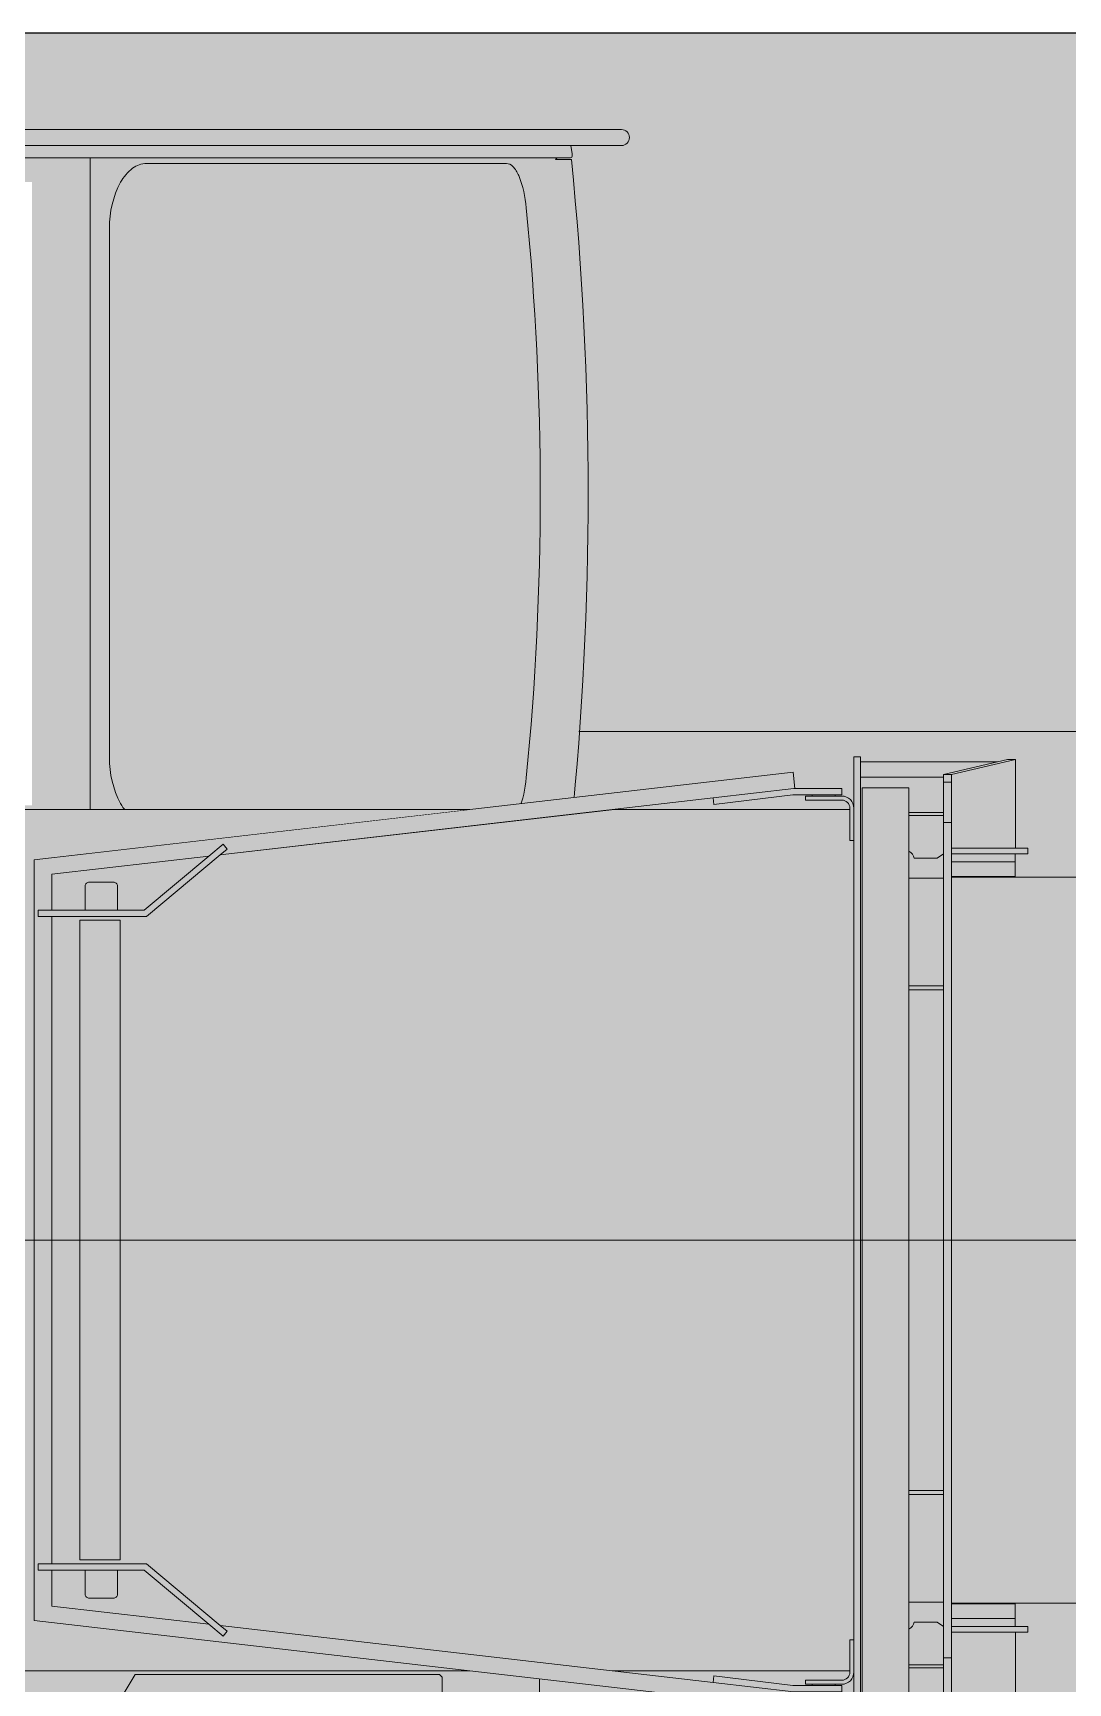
# Model space of a CAD drawing. Header units: millimetres. Extents: x -5368 to 16281, y -22441 to 15493.
# Drawn here: x 984 to 2265, y -18548 to -16505 of the extents above; entities that cross this region are included whole.
import ezdxf

# ---------------------------------------------------------------- set-up
doc = ezdxf.new("R2010")
doc.units = ezdxf.units.MM
doc.set_wipeout_variables(frame=1)
doc.layers.add('Техника. Кран GROVE GMK 5220', color=250, linetype='Continuous', lineweight=20)
doc.layers.add('Техника. Кран GROVE GMK 5220 Штрих', color=7, linetype='Continuous', true_color=0xe8e8e8)

# ---------------------------------------------------------------- blocks, each defined once
blk = doc.blocks.new('GMK 5220-20221114.220117')
at = {"color": 0, "linetype": 'ByBlock', "lineweight": -2, "transparency": 16777216}
blk.add_wipeout([(-7990.274600000003, 1375.684500000003), (-7990.274600000003, 1370.0000000000018), (-9050.274299999988, 1370.0000000000018), (-9266.055399999983, 1362.4213000000036), (-9266.055399999983, 1362.4213000000036), (-9279.333880071095, 1358.494114727484), (-9290.312367144594, 1350.055297349396), (-9297.52251962198, 1338.2335158247479), (-9300, 1324.609900000003), (-9300, -1324.5767360674508), (-9300, -1324.5767360674508), (-9297.531615311513, -1338.2104565807522), (-9290.323692488211, -1350.0433390097487), (-9279.341420759916, -1358.4908810008274), (-9266.055399999983, -1362.421899999992), (-9266.055399999983, -1362.421899999994), (-9190.275064885936, -1369.9999027461236), (-9050.27409999998, -1369.9997000000012), (-7990.274299999989, -1369.9997000000012), (-7954.431099999986, -1369.9997000000012), (-7954.431099999986, -1374.315499999997), (-7700.27429999999, -1374.315499999997), (-7579.589799999986, -1495), (4010.000000000002, -1495), (4010.000000000002, 1495), (-7578.587499999992, 1495), (-7697.902999999991, 1375.684500000003)], dxfattribs=at)
at = {"layer": 'Техника. Кран GROVE GMK 5220 Штрих', "ltscale": 15, "true_color": 0xadadad, "transparency": 16777216}
h = blk.add_hatch(color=253, dxfattribs=at)
h.dxf.hatch_style = 1
edge = h.paths.add_edge_path()
edge.add_line((-7697.902999999991, 1375.684500000003), (-7990.274600000004, 1375.684500000003))
edge.add_line((-7990.274600000004, 1375.684500000003), (-7990.274600000004, 1370))
edge.add_line((-7990.274600000004, 1370), (-9050.27429999999, 1370))
edge.add_line((-9050.27429999999, 1370), (-9266.055399999983, 1362.421300000002))
edge.add_arc((-9262.137307135039, 1324.761572652587), 37.86299665345996, 95.93964551695852, 180.2295176523345)
edge.add_line((-9300, 1324.609900000003), (-9300, -1324.576736067451))
edge.add_arc((-9262.137286367146, -1324.762003647508), 37.8631669002969, 179.7196459344161, 264.0603496896938)
edge.add_line((-9266.055399999983, -1362.421899999994), (-9190.275064885936, -1369.999902746124))
edge.add_line((-9190.275064885936, -1369.999902746124), (-9050.27409999998, -1369.9997))
edge.add_line((-9050.27409999998, -1369.9997), (-7990.27429999999, -1369.9997))
edge.add_line((-7990.27429999999, -1369.9997), (-7954.431099999987, -1369.9997))
edge.add_line((-7954.431099999987, -1369.9997), (-7954.431099999987, -1374.315499999997))
edge.add_line((-7954.431099999987, -1374.315499999997), (-7700.27429999999, -1374.315499999997))
edge.add_line((-7700.27429999999, -1374.315499999997), (-7579.589799999987, -1495))
edge.add_line((-7579.589799999987, -1495), (4010, -1495))
edge.add_line((4010, -1495), (4010, 1495))
edge.add_line((4010, 1495), (-7578.587499999994, 1495))
edge.add_line((-7578.587499999994, 1495), (-7697.902999999991, 1375.684500000003))
h.paths.add_polyline_path([(-5186.091699999992, 1495), (-7578.587499999994, 1495), (-7697.902999999991, 1375.684500000003), (-5186.09169999999, 1375.684500000003)], flags=16)
h.paths.add_polyline_path([(-5186.09169999999, -1495), (-7579.589799999987, -1495), (-7700.27429999999, -1374.315499999997), (-5186.09169999999, -1374.315499999997)], flags=17)
edge = h.paths.add_edge_path(flags=17)
edge.add_line((-7954.431099999987, -1369.9997), (-7954.431099999987, -1361.999899999995))
edge.add_line((-7954.431099999987, -1361.999899999995), (-7857.141999999993, -1361.999899999995))
edge.add_line((-7857.141999999993, -1361.999899999995), (-7734.489974216209, -1349.724318219334))
edge.add_arc((-7738.274001041295, -1311.913494103718), 37.99970104244343, 275.7150106783071, 360.0004434482786)
edge.add_line((-7700.27429999999, -1311.913199999995), (-7700.273816000961, 1312.389472202889))
edge.add_arc((-7738.274099999978, 1312.389200000012), 38.0002839999915, 0.0004104199853870557, 82.98398799912731)
edge.add_line((-7733.632490037358, 1350.104939964051), (-7895.274600000004, 1370))
edge.add_line((-7895.274600000004, 1370), (-9050.27429999999, 1370))
edge.add_line((-9050.27429999999, 1370), (-9266.055399999983, 1362.421300000002))
edge.add_arc((-9262.137307135039, 1324.761572652587), 37.86299665345996, 95.93964551695852, 180.2295176523345)
edge.add_line((-9300, 1324.609900000003), (-9300, -1324.576736067451))
edge.add_arc((-9262.137286367146, -1324.762003647508), 37.8631669002969, 179.7196459344161, 264.0603496896938)
edge.add_line((-9266.055399999983, -1362.421899999994), (-9190.275064885936, -1369.999902746124))
edge.add_line((-9190.275064885936, -1369.999902746124), (-9050.27409999998, -1369.9997))
edge.add_line((-9050.27409999998, -1369.9997), (-7990.27429999999, -1369.9997))
edge.add_line((-7990.27429999999, -1369.9997), (-7954.431099999987, -1369.9997))
at = {"color": 0, "linetype": 'ByBlock', "lineweight": -2, "ltscale": 15, "transparency": 16777216}
blk.add_line((-1610.980261799821, -630.0655950014698), (-5131.996912644943, -630.0655950014698), dxfattribs=at)
blk.add_lwpolyline([(-7697.902999999991, 1375.684500000003), (-7990.274600000004, 1375.684500000003), (-7990.274600000004, 1370), (-9050.27429999999, 1370), (-9266.055399999983, 1362.421300000002, 0.3853159176651961), (-9300, 1324.609900000003), (-9300, -1324.576736067451, 0.3855706637299563), (-9266.055399999983, -1362.421899999994), (-9190.275064885936, -1369.999902746124), (-9050.27409999998, -1369.9997), (-7990.27429999999, -1369.9997), (-7954.431099999987, -1369.9997), (-7954.431099999987, -1374.315499999997), (-7700.27429999999, -1374.315499999997), (-7579.589799999987, -1495), (4010, -1495), (4010, 1495), (-7578.587499999994, 1495)], format="xyb", close=True, dxfattribs=at)
for points in [[(-1610.980261799821, 631.4345950014758), (-1610.980261799821, 513.8428897796184), (-676.8882198884385, 331.8181032383291)], [(-1610.980261799821, -630.0655950014698), (-1610.980261799821, -512.4738897796124), (-676.8882198884385, -330.449103238323)], [(-1610.980261799821, -630.0655950014698), (-91.56745842579403, -747.2744066083542)]]:
    blk.add_lwpolyline(points, dxfattribs=at)
blk = doc.blocks.new('GMK 5220-20221114.224918')
at = {"color": 0, "linetype": 'ByBlock', "lineweight": -2, "transparency": 16777216}
blk.add_wipeout([(3883.5682327115496, -741.1020792005588), (3812.9083999999852, -754), (3077.7116623203037, -754), (3077.7115967687278, -776.9009207894201), (3081.8695, -776.9009000000078), (3081.8695, -1321.222099999999), (3081.8695, -1321.222099999999), (3081.641138597537, -1322.3701502970962), (3080.9908203435625, -1323.3434203435622), (3080.017550297097, -1323.9937385975363), (3078.8695000000007, -1324.222099999999), (2567.9217999999814, -1324.222099999999), (2547.7459999999837, -1377.5140000000029), (1517.7465999999836, -1377.5140000000029), (1517.7465999999836, -1166.5), (1415.7537000000007, -1166.5), (1415.7537000000007, -1340.8908000000079), (1412.7537000000007, -1343.8908000000079), (908.7536999999861, -1343.8908000000079), (905.7536999999861, -1340.8907000000036), (905.7536999999861, -1166.5), (885.7536999999861, -1166.5), (885.7536999999861, -1375.5000000000005), (449.7536999999859, -1375.5000000000005), (449.7536999999859, -1249.5000000000005), (435.7536999999862, -1249.5000000000005), (435.7536999999862, -1252.500000000001), (429.7536999999859, -1252.500000000001), (429.7536999999859, -1238.5568000000062), (416.7536999999861, -1238.5568000000062), (416.7536999999861, -1335.4984000000036), (414.2505999999988, -1335.4984000000036), (414.2505999999988, -1238.5568000000062), (409.4775999999832, -1238.5568000000062), (409.4775999999832, -1240.498400000004), (413.4121999999911, -1240.498400000004), (413.4121999999911, -1258.498400000004), (409.4775999999832, -1258.498400000004), (409.4761999999897, -1336.9973000000032), (403.7241999999967, -1336.998400000004), (403.72469999999134, -1338.4977000000072), (405.3856988192415, -1340.4691427156795), (421.7241999999967, -1340.498400000004), (423.72269999998366, -1342.4987000000037), (423.72269999998366, -1345.4994000000002), (423.72269999998366, -1345.4994000000002), (421.4397209870722, -1356.9797016799835), (414.936932753261, -1366.7122791917723), (405.2044636271464, -1373.2152296410704), (393.72419999999624, -1375.498400000004), (393.72419999999624, -1375.498400000004), (-1712.4293800000164, -1375.5000000000005), (-1712.4293800000164, -1375.5000000000005), (-1719.2752110822485, -1372.4488501739684), (-1722.081984298834, -1365.4992500000012), (-1719.2752110822485, -1358.5496498260327), (-1712.4293800000164, -1355.4985000000015), (-1649.5397800000064, -1355.4984000000045), (-1651.2765200000144, -1345.4994000000002), (-1651.2765200000144, -1342.4987000000037), (-1650.6953800000047, -1341.0687000000034), (-1649.2438200000042, -1340.498400000004), (-1632.630930000014, -1340.4982000000014), (-1630.5529400000096, -1338.4977000000072), (-1650.251610000007, -1338.4977000000072), (-1650.251610000007, -1338.4977000000063), (-1665.8447584054456, -1132.2596287896772), (-1671.0468624999926, -925.4983500000053), (-1665.8447584054456, -718.7370712103334), (-1650.251610000007, -512.4990000000043), (-1650.251610000007, -512.4990000000039), (-1648.545547050163, -512.4990000000039), (-1648.5455430127045, -510.49840140824335), (-1649.243340000016, -510.4984000000045), (-1650.7024300000053, -509.9208000000067), (-1651.2765200000144, -508.4979000000021), (-1651.2765200000144, -505.4972000000057), (-1051.4937800000048, -505.4972000000057), (-1046.5907012040698, -483.5014918526358), (-1036.1692730000073, -475.4984000000036), (-667.1573752947447, -475.4983999995825), (-667.1573752947447, -475.4983999995825), (-730.9896702663832, -370.8389954069039), (-778.40195349653, -257.7893238021443), (-808.3215176354179, -138.90714459609626), (-820.0714297414747, -16.882178230438512), (-813.3858469525449, 105.52474899924164), (-788.4160312055456, 225.5441688970268), (-745.7269269209817, 340.46063084404796), (-686.2843790824975, 447.6741391231335), (-611.4332809036459, 544.7589780654725), (-522.8671454929379, 629.5185940948768), (-507.286265773379, 642.0131406492219), (-568.2704307243118, 719.9998807098154), (-489.78121329679607, 774.9980114790451), (-968.1368800000059, 774.9980399999986), (-1110.2254700000199, 537.999522099999), (-1487.2464621000113, 537.999522099999), (-1490.2463400000129, 540.9994000000006), (-1490.2463400000129, 1371.9993099999983), (-1487.2464621000113, 1374.9997999999978), (-138.24564000000873, 1375.0000199999995), (-135.24634000001333, 1371.9998399999968), (-135.24634000001333, 1325.0000300000029), (-120.24626682797725, 1325.0000518638917), (-120.2463400000131, 1375.2008999999962), (2468.753599999996, 1375.208399999996), (2468.7537, 1348.2084999999934), (2472.714599999992, 1348.2081999999937), (2711.251172782053, 753.9999999999991), (3812.9083999999852, 753.9999999999991), (3883.567624256742, 741.0964888468079), (3883.567624256742, 741.0964888468079), (3900.18030401983, 802.1555465760557), (3933.629023670234, 855.8712129448477), (3981.0955226074493, 897.7176122921965), (4038.5804560076203, 924.1689277920441), (4101.2403642520385, 932.9964732320714), (4163.795764224997, 923.456473550842), (4220.975978276198, 896.3527324667511), (4267.96322126848, 853.9689070650875), (4300.798528642501, 799.8760956263377), (4316.715323559301, 738.6319506060081), (4314.372518034976, 675.3966683502158), (4293.967507861433, 615.4982107781525), (4264.842293392692, 572.3430046964386), (4264.999999999999, 572.273199999996), (4264.999999999999, 516), (4263, 515.9997999999978), (4255, 524), (4255, -524), (4263, -516), (4264.999999999999, -516), (4264.999999999999, -572.5254408675032), (4264.999999999999, -572.5254408675032), (4298.966950891701, -625.9149145318943), (4316.169710939628, -686.8103552296457), (4315.158841675782, -750.0809470900945), (4296.019515060536, -810.3957531310243), (4260.3643372204915, -862.6728795271342), (4211.1974764519455, -902.5076564589372), (4152.661543542364, -926.5437586688377), (4089.688551301492, -932.7559965322216), (4027.5843621109925, -920.620950754369), (3971.5816363454705, -891.1610736692269), (3926.398948513391, -846.8585413340552), (3895.843218297934, -791.4461149114532), (3883.5682950672926, -741.1020516419817)], dxfattribs=at)
at = {"layer": 'Техника. Кран GROVE GMK 5220 Штрих', "transparency": 16777216}
h = blk.add_hatch(color=256, dxfattribs=at)
h.dxf.hatch_style = 1
edge = h.paths.add_edge_path()
edge.add_line((3883.568295067293, -741.1020516419812), (3883.56823271155, -741.1020792005584))
edge.add_line((3883.56823271155, -741.1020792005584), (3812.908399999986, -754))
edge.add_line((3812.908399999986, -754), (3077.711662320304, -754))
edge.add_line((3077.711662320304, -754), (3077.711596768728, -776.9009207894196))
edge.add_line((3077.711596768728, -776.9009207894196), (3081.869500000001, -776.9009000000078))
edge.add_line((3081.869500000001, -776.9009000000078), (3081.869500000001, -1321.222099999999))
edge.add_arc((3078.869500000012, -1321.22210000001), 2.999999999989086, -90.00000000020839, 2.0838797354372218e-10, ccw=False)
edge.add_line((3078.869500000001, -1324.222099999999), (2567.921799999982, -1324.222099999999))
edge.add_line((2567.921799999982, -1324.222099999999), (2547.745999999985, -1377.514000000003))
edge.add_line((2547.745999999985, -1377.514000000003), (1517.746599999984, -1377.514000000003))
edge.add_line((1517.746599999984, -1377.514000000003), (1517.746599999984, -1166.5))
edge.add_line((1517.746599999984, -1166.5), (1415.753700000001, -1166.5))
edge.add_line((1415.753700000001, -1166.5), (1415.753700000001, -1340.890800000008))
edge.add_line((1415.753700000001, -1340.890800000008), (1412.753700000001, -1343.890800000008))
edge.add_line((1412.753700000001, -1343.890800000008), (908.7536999999866, -1343.890800000008))
edge.add_line((908.7536999999866, -1343.890800000008), (905.7536999999866, -1340.890700000004))
edge.add_line((905.7536999999866, -1340.890700000004), (905.7536999999866, -1166.5))
edge.add_line((905.7536999999866, -1166.5), (885.7536999999866, -1166.5))
edge.add_line((885.7536999999866, -1166.5), (885.7536999999866, -1375.5))
edge.add_line((885.7536999999866, -1375.5), (449.7536999999866, -1375.5))
edge.add_line((449.7536999999866, -1375.5), (449.7536999999866, -1249.5))
edge.add_line((449.7536999999866, -1249.5), (435.7536999999866, -1249.5))
edge.add_line((435.7536999999866, -1249.5), (435.7536999999866, -1252.5))
edge.add_line((435.7536999999866, -1252.5), (429.7536999999866, -1252.5))
edge.add_line((429.7536999999866, -1252.5), (429.7536999999866, -1238.556800000006))
edge.add_line((429.7536999999866, -1238.556800000006), (416.7536999999866, -1238.556800000006))
edge.add_line((416.7536999999866, -1238.556800000006), (416.7536999999866, -1335.498400000004))
edge.add_line((416.7536999999866, -1335.498400000004), (414.2505999999994, -1335.498400000004))
edge.add_line((414.2505999999994, -1335.498400000004), (414.2505999999994, -1238.556800000006))
edge.add_line((414.2505999999994, -1238.556800000006), (409.4775999999838, -1238.556800000006))
edge.add_line((409.4775999999838, -1238.556800000006), (409.4775999999838, -1240.498400000004))
edge.add_line((409.4775999999838, -1240.498400000004), (413.4121999999916, -1240.498400000004))
edge.add_line((413.4121999999916, -1240.498400000004), (413.4121999999916, -1258.498400000004))
edge.add_line((413.4121999999916, -1258.498400000004), (409.4775999999838, -1258.498400000004))
edge.add_line((409.4775999999838, -1258.498400000004), (409.4761999999901, -1336.997300000003))
edge.add_line((409.4761999999901, -1336.997300000003), (403.7241999999969, -1336.998400000004))
edge.add_line((403.7241999999969, -1336.998400000004), (403.7246999999916, -1338.497700000007))
edge.add_line((403.7246999999916, -1338.497700000007), (405.385698819242, -1340.469142715679))
edge.add_line((405.385698819242, -1340.469142715679), (421.7241999999969, -1340.498400000004))
edge.add_line((421.7241999999969, -1340.498400000004), (423.7226999999839, -1342.498700000004))
edge.add_line((423.7226999999839, -1342.498700000004), (423.7226999999839, -1345.499400000001))
edge.add_arc((393.7256106459866, -1345.501310618328), 29.99708941484424, -90.00269439679658, 0.0036493662771022173, ccw=False)
edge.add_line((393.7241999999969, -1375.498400000004), (-1712.429380000016, -1375.5))
edge.add_arc((-1712.074955919161, -1365.499250000001), 10.0070283796727, 92.02969864153857, 267.97030135846137, ccw=False)
edge.add_line((-1712.429380000016, -1355.498500000002), (-1649.539780000006, -1355.498400000004))
edge.add_line((-1649.539780000006, -1355.498400000004), (-1651.276520000014, -1345.499400000001))
edge.add_line((-1651.276520000014, -1345.499400000001), (-1651.276520000014, -1342.498700000004))
edge.add_line((-1651.276520000014, -1342.498700000004), (-1650.695380000005, -1341.068700000003))
edge.add_line((-1650.695380000005, -1341.068700000003), (-1649.243820000003, -1340.498400000004))
edge.add_line((-1649.243820000003, -1340.498400000004), (-1632.630930000014, -1340.498200000002))
edge.add_line((-1632.630930000014, -1340.498200000002), (-1630.552940000009, -1338.497700000007))
edge.add_line((-1630.552940000009, -1338.497700000007), (-1650.251610000007, -1338.497700000007))
edge.add_arc((2440.490269041926, -925.4983500000053), 4111.537131541919, 174.2349797379771, 185.7650202620229, ccw=False)
edge.add_line((-1650.251610000007, -512.4990000000034), (-1648.545547050162, -512.4990000000034))
edge.add_line((-1648.545547050162, -512.4990000000034), (-1648.545543012704, -510.4984014082438))
edge.add_line((-1648.545543012704, -510.4984014082438), (-1649.243340000015, -510.498400000004))
edge.add_line((-1649.243340000015, -510.498400000004), (-1650.702430000005, -509.9208000000071))
edge.add_line((-1650.702430000005, -509.9208000000071), (-1651.276520000014, -508.4979000000021))
edge.add_line((-1651.276520000014, -508.4979000000021), (-1651.276520000014, -505.4972000000053))
edge.add_line((-1651.276520000014, -505.4972000000053), (-1051.493780000004, -505.4972000000053))
edge.add_line((-1051.493780000004, -505.4972000000053), (-1046.59070120407, -483.5014918526358))
edge.add_line((-1046.59070120407, -483.5014918526358), (-1036.169273000007, -475.498400000004))
edge.add_line((-1036.169273000007, -475.498400000004), (-667.1573752947443, -475.498399999582))
edge.add_arc((-5.246300000013775, 4.462208380573429e-12), 814.9999999999958, 128.0246150001225, 215.6924093296588, ccw=False)
edge.add_line((-507.2862657733785, 642.0131406492219), (-568.2704307243112, 719.9998807098164))
edge.add_line((-568.2704307243112, 719.9998807098164), (-489.7812132967956, 774.9980114790451))
edge.add_line((-489.7812132967956, 774.9980114790451), (-968.1368800000055, 774.9980399999986))
edge.add_line((-968.1368800000055, 774.9980399999986), (-1110.225470000019, 537.999522099999))
edge.add_line((-1110.225470000019, 537.999522099999), (-1487.246462100011, 537.999522099999))
edge.add_line((-1487.246462100011, 537.999522099999), (-1490.246340000012, 540.9994000000006))
edge.add_line((-1490.246340000012, 540.9994000000006), (-1490.246340000012, 1371.999309999999))
edge.add_line((-1490.246340000012, 1371.999309999999), (-1487.246462100011, 1374.999799999998))
edge.add_line((-1487.246462100011, 1374.999799999998), (-138.2456400000083, 1375.000019999999))
edge.add_line((-138.2456400000083, 1375.000019999999), (-135.2463400000124, 1371.999839999997))
edge.add_line((-135.2463400000124, 1371.999839999997), (-135.2463400000124, 1325.000030000003))
edge.add_line((-135.2463400000124, 1325.000030000003), (-120.2462668279768, 1325.000051863892))
edge.add_line((-120.2462668279768, 1325.000051863892), (-120.2463400000124, 1375.200899999996))
edge.add_line((-120.2463400000124, 1375.200899999996), (2468.753599999996, 1375.208399999996))
edge.add_line((2468.753599999996, 1375.208399999996), (2468.753700000001, 1348.208499999993))
edge.add_line((2468.753700000001, 1348.208499999993), (2472.714599999992, 1348.208199999994))
edge.add_line((2472.714599999992, 1348.208199999994), (2711.251172782053, 754))
edge.add_line((2711.251172782053, 754), (3812.908399999986, 754))
edge.add_line((3812.908399999986, 754), (3883.567624256742, 741.0964888468079))
edge.add_arc((4100.000000648834, 715.0000014659452), 218.0000004686865, -40.87340451332278, 173.124711322252, ccw=False)
edge.add_line((4264.842293392692, 572.3430046964386), (4265, 572.273199999996))
edge.add_line((4265, 572.273199999996), (4265, 516))
edge.add_line((4265, 516), (4263, 515.9997999999978))
edge.add_line((4263, 515.9997999999978), (4255, 524))
edge.add_line((4255, 524), (4255, -524))
edge.add_line((4255, -524), (4263, -516))
edge.add_line((4263, -516), (4265, -516))
edge.add_line((4265, -516), (4265, -572.5254408675028))
edge.add_arc((4100.000000000004, -715.0000000000067), 218.0000000000004, -173.12323828761362, 40.81002338708731, ccw=False)
h.paths.add_polyline_path([(-37.6445500000118, -1310.498400000004), (-37.6445500000118, -538.498400000004), (-982.6445520000125, -538.498400000004), (-982.6445520000125, -1310.498400000004)], flags=16)
edge = h.paths.add_edge_path(flags=16)
edge.add_line((-1078.648569000012, -597.5011000000013), (-1078.648569000012, -1253.497200000005))
edge.add_arc((-1194.081720604503, -1255.716905380214), 115.4544913865216, -28.11208886454739, 1.1016252790632848, ccw=False)
edge.add_arc((-1140.828154698379, -1283.399142040959), 55.44369631057606, 307.45344248364404, 331.1888159510327, ccw=False)
edge.add_arc((-1125.130947472387, -1303.819640738171), 29.68722907287405, 271.2415716794878, 307.3701655315883, ccw=False)
edge.add_line((-1124.487690000009, -1333.499900000003), (-1569.812260000006, -1333.498400000004))
edge.add_arc((-1569.210786167696, -1321.775231639576), 11.73858795502627, 222.3470230595474, 267.06293383355535, ccw=False)
edge.add_arc((-1550.291141352703, -1303.94725640378), 37.73342782232009, 202.4509398176826, 223.0024475321161, ccw=False)
edge.add_arc((-1455.413358414299, -1267.128939355844), 139.4981885380218, 184.6509136908703, 201.5451058330161, ccw=False)
edge.add_arc((1986.834488159977, -925.4803906049146), 3598.637932728699, 174.3718692124997, 185.6287038397763, ccw=False)
edge.add_arc((-1456.486005593542, -583.6203209687718), 138.4126285662505, 158.4170206731726, 175.4152503943439, ccw=False)
edge.add_arc((-1550.066370156889, -547.1820101570625), 37.99364080658633, 137.2694117920811, 157.6027849982544, ccw=False)
edge.add_arc((-1569.167034084598, -529.3172072357387), 11.84211110643449, 93.59507819696051, 138.0524800683559, ccw=False)
edge.add_line((-1569.909591140779, -517.498400000004), (-1124.487690000009, -517.498400000004))
edge.add_arc((-1125.130947472388, -547.1786592618372), 29.68722907287584, 52.62983446841258, 88.75842832051097, ccw=False)
edge.add_arc((-1140.828154698379, -567.5991579590478), 55.44369631057609, 28.81118404896739, 52.54655751635602, ccw=False)
edge.add_arc((-1194.081720604503, -595.2813946197925), 115.4544913865216, -1.1016252790632848, 28.11208886454739, ccw=False)
h.paths.add_polyline_path([(3586.995538174699, -345.2874999999985), (3586.995538174699, 345.2874999999985), (3963.004461825316, 345.2874999999985), (3963.004461825316, -345.2874999999985)], flags=16)
at = {"layer": 'Техника. Кран GROVE GMK 5220 Штрих', "ltscale": 15, "transparency": 16777216}
h = blk.add_hatch(color=256, dxfattribs=at)
h.dxf.hatch_style = 1
h.set_gradient(color1=(173, 173, 173), tint=1)
edge = h.paths.add_edge_path()
edge.add_line((-1078.648569000012, -597.5011000000013), (-1078.648569000012, -1253.497200000005))
edge.add_arc((-1194.081720604503, -1255.716905380214), 115.4544913865216, -28.11208886454739, 1.1016252790632848, ccw=False)
edge.add_arc((-1140.828154698379, -1283.399142040959), 55.44369631057606, 307.45344248364404, 331.1888159510327, ccw=False)
edge.add_arc((-1125.130947472387, -1303.819640738171), 29.68722907287405, 271.2415716794878, 307.3701655315883, ccw=False)
edge.add_line((-1124.487690000009, -1333.499900000003), (-1569.812260000006, -1333.498400000004))
edge.add_arc((-1569.210786167696, -1321.775231639576), 11.73858795502627, 222.3470230595474, 267.06293383355535, ccw=False)
edge.add_arc((-1550.291141352703, -1303.94725640378), 37.73342782232009, 202.4509398176826, 223.0024475321161, ccw=False)
edge.add_arc((-1455.413358414299, -1267.128939355844), 139.4981885380218, 184.6509136908703, 201.5451058330161, ccw=False)
edge.add_arc((1986.834488159977, -925.4803906049146), 3598.637932728699, 174.3718692124997, 185.6287038397763, ccw=False)
edge.add_arc((-1456.486005593542, -583.6203209687718), 138.4126285662505, 158.4170206731726, 175.4152503943439, ccw=False)
edge.add_arc((-1550.066370156889, -547.1820101570625), 37.99364080658633, 137.2694117920811, 157.6027849982544, ccw=False)
edge.add_arc((-1569.167034084598, -529.3172072357387), 11.84211110643449, 93.59507819696051, 138.0524800683559, ccw=False)
edge.add_line((-1569.909591140779, -517.498400000004), (-1124.487690000009, -517.498400000004))
edge.add_arc((-1125.130947472388, -547.1786592618372), 29.68722907287584, 52.62983446841258, 88.75842832051097, ccw=False)
edge.add_arc((-1140.828154698379, -567.5991579590478), 55.44369631057609, 28.81118404896739, 52.54655751635602, ccw=False)
edge.add_arc((-1194.081720604503, -595.2813946197925), 115.4544913865216, -1.1016252790632848, 28.11208886454739, ccw=False)
at = {"color": 0, "linetype": 'ByBlock', "lineweight": -2, "transparency": 16777216}
blk.add_lwpolyline([(393.7241999999969, -1375.498400000004), (-1712.429380000016, -1375.5, -0.9651880407787751), (-1712.429380000016, -1355.498500000002), (-1649.539780000006, -1355.498400000004), (-1651.276520000014, -1345.499400000001), (-1651.276520000014, -1342.498700000004), (-1650.695380000005, -1341.068700000003), (-1649.243820000003, -1340.498400000004), (-1632.630930000014, -1340.498200000002), (-1630.552940000009, -1338.497700000007), (-1650.251610000007, -1338.497700000007, -0.05035178021463134), (-1650.251610000007, -512.4990000000034), (-1648.545547050162, -512.4990000000034), (-1648.545543012704, -510.4984014082438), (-1649.243340000015, -510.498400000004), (-1650.702430000005, -509.9208000000071), (-1651.276520000014, -508.4979000000021), (-1651.276520000014, -505.4972000000053), (-1051.493780000004, -505.4972000000053), (-1046.59070120407, -483.5014918526358), (-1036.169273000007, -475.498400000004), (-667.1573752947443, -475.498399999582, -0.4023410751827866)], format="xyb", dxfattribs=at)
for points in [[(-968.1368800000055, 774.9980399999986), (-1110.225470000019, 537.999522099999), (-1487.246462100011, 537.999522099999), (-1490.246340000012, 540.9994000000006), (-1490.246340000012, 1371.999309999999)], [(-1648.545543012704, -510.4984014082438), (-1054.631904000009, -510.4996000000028), (-1054.631626824805, -1340.498201431306), (-1632.630930000014, -1340.498200000002)], [(-1051.493780000004, -505.4972000000053), (249.0374999999913, -505.4972000000053)], [(405.385698819242, -1340.469142715679), (-1054.631626824805, -1340.498201431306)], [(-1649.539780000006, -1355.498400000004), (228.6308999999892, -1355.498500000002), (228.6325999999972, -1375.498400000004)]]:
    blk.add_lwpolyline(points, dxfattribs=at)
blk.add_lwpolyline([(-1078.648569000012, -597.5011000000013), (-1078.648569000012, -1253.497200000005, -0.1281637761432735), (-1092.247687971932, -1310.118829786516, -0.103936970018975), (-1107.111924630561, -1327.412995435014, -0.1589596634940837), (-1124.487690000009, -1333.499900000003), (-1569.812260000006, -1333.498400000004, -0.1976240661709552), (-1577.886524142363, -1329.682571127218, -0.08991400446422841), (-1585.164634610803, -1318.357358526926, -0.0738486292141086), (-1594.452210000003, -1278.440100000007, -0.04915674347362552), (-1594.455740000005, -572.556500000006, -0.07430506979041929), (-1585.193943775594, -532.7054665985197, -0.08895460015042585), (-1577.974691896918, -521.4013523028698, -0.1964523162955613), (-1569.909591140779, -517.498400000004), (-1124.487690000009, -517.498400000004, -0.1589596634940738), (-1107.111924630561, -523.5853045649928, -0.103936970018975), (-1092.247687971932, -540.879470213491, -0.1281637761432735)], format="xyb", close=True, dxfattribs=at)
blk = doc.blocks.new('GMK 5220-20230312.202351')
at = {"color": 0, "linetype": 'ByBlock', "lineweight": -2, "transparency": 16777216}
blk.add_wipeout([(-120.99999999999989, -450.49980000000494), (-199.4999999999999, -450.49980000000494), (-199.4999999999999, -478.4998000000048), (-215.21639999999923, -478.4998000000048), (-215.21639999999923, -485.49980000000494), (-199.99099999999976, -485.49980000000494), (-199.99099999999976, -595.4522900000011), (-190.22239999999852, -595.4522900000011), (-177.56779999999878, -592.4998000000049), (-8.041699999999537, -592.4998000000049), (-7.9999999999998295, -598.5014700000028), (2.2737367544323206e-13, -598.4998000000049), (2.2737367544323206e-13, 2.2737367544323206e-13), (2.2737367544323206e-13, 598.4998000000053), (-7.9999999999998295, 598.5014700000033), (-8.041699999999537, 592.4998000000055), (-177.56779999999878, 592.4998000000055), (-190.22239999999852, 595.4522900000013), (-199.99099999999976, 595.4522900000013), (-199.99099999999976, 485.4998000000053), (-215.21639999999923, 485.4998000000053), (-215.21639999999923, 478.4998000000055), (-199.4999999999999, 478.4998000000055), (-199.4999999999999, 450.4998000000055), (-120.99999999999989, 450.4998000000055), (-120.99999999999989, 2.2737367544323206e-13)], dxfattribs=at)
for points in [[(-121, 450.4998000000051), (-121, 576.7476400000014), (-199.991, 595.4522900000011)], [(-177.5677999999989, 592.499800000005), (-111, 576.7476400000014), (-111.0000475555144, 0)], [(-121, 576.7476400000014), (-111, 576.7476400000014)], [(-121, 567.3901200000109), (-111, 567.3901200000109)], [(-121, 517.4552000000112), (-111, 517.4552000000112)], [(-111.0008999999991, 529.4635200000048), (-68, 529.4635200000048)], [(-68, 525.927990000011), (-111.0008999999991, 525.927990000011)], [(-199.991, 485.4998000000051), (-121, 485.4998000000051)], [(-199.5, 478.4998000000051), (-121, 478.4998000000051)], [(-199.4984999999997, 468.4095000000088), (-121, 468.4095000000088)], [(-111, 448.4998000000051), (-68, 448.4998000000051)], [(-111, 314.9998000000051), (-68, 314.9998000000051)], [(-68, 309.9998000000051), (-111, 309.9998000000051)], [(-177.5677999999989, -592.499800000005), (-111, -576.7476400000014), (-111.0000475555144, 0)], [(-68, -309.9998000000051), (-111, -309.9998000000051)], [(-111, -314.9998000000051), (-68, -314.9998000000051)], [(-111, -448.4998000000051), (-68, -448.4998000000051)], [(-121, -450.4998000000051), (-121, -576.7476400000014), (-199.991, -595.4522900000011)], [(-199.4984999999997, -468.4095000000088), (-121, -468.4095000000088)], [(-199.991, -485.4998000000051), (-121, -485.4998000000051)], [(-199.5, -478.4998000000051), (-121, -478.4998000000051)], [(-121, -517.4552000000112), (-111, -517.4552000000112)], [(-68, -525.927990000011), (-111.0008999999991, -525.927990000011)], [(-111.0008999999991, -529.4635200000048), (-68, -529.4635200000048)], [(-121, -567.3901200000109), (-111, -567.3901200000109)], [(-121, -576.7476400000014), (-111, -576.7476400000014)]]:
    blk.add_lwpolyline(points, dxfattribs=at)
for points in [[(-111, 478.5518300000113), (-103, 472.8949800000119), (-74.5, 472.8949800000119, -0.2826932167472703), (-68, 481.6342600000062)], [(-111, -478.5518300000113), (-103, -472.8949800000119), (-74.5, -472.8949800000119, 0.2826932167472703), (-68, -481.6342600000062)]]:
    blk.add_lwpolyline(points, format="xyb", dxfattribs=at)
blk.add_wipeout([(5, 494.99980000000517), (5, 534.9998000000053), (5, 534.9998000000053), (5.761204674887665, 538.8266343236558), (7.928932188135036, 542.0708678118701), (11.173165676349527, 544.2385953251176), (15, 544.9998000000053), (59.99999999999994, 544.9998000000053), (59.99999999999994, 549.9998000000053), (51.47035643716197, 549.9998000000053), (51.47035643716197, 551.4998000000053), (75.75640000000027, 551.4998000000053), (173.36200000000093, 539.4580100000026), (174.40019086980936, 547.922779152141), (784.2431167642485, 477.28312589912116), (875.4807000000003, 400.6406100000024), (1009.9169000000006, 400.6406100000024), (1009.9169000000006, 408.6406100000023), (951.5526000000016, 408.6406100000023), (951.5526000000016, 438.74581000000785), (951.5526000000016, 438.74581000000785), (951.0920275183819, 440.5815297527845), (949.9636416020419, 442.10098335371003), (948.3394407659541, 443.0725623086123), (946.467000000001, 443.3481700000119), (946.467000000001, 443.34817000001215), (916.5002999999999, 443.34817000001215), (916.5002999999999, 443.34817000001215), (914.667325203184, 443.0495882822422), (913.0903973488571, 442.06864680070544), (912.0123802191197, 440.55642105170375), (911.5993000000004, 438.74581000000785), (911.5993000000004, 438.74581000000785), (911.5993000000004, 408.6406100000023), (878.3892000000001, 408.6406100000023), (798.6635236983104, 475.61277357996755), (992.9922000000008, 453.10319000000925), (992.9922000000008, 408.6406100000023), (1009.9169000000006, 408.6406100000023), (1009.9169000000006, 400.6406100000024), (992.9922000000008, 400.6406100000024), (992.9922000000008, 0), (1014.8542000000018, 0), (1014.8542000000018, 470.92254000001435), (75.29789999999952, 579.7537300000115), (72.95709999999974, 559.4998000000053), (15.022200000001192, 559.4998000000053), (15.022200000001192, 551.4998000000053), (23.198303890548118, 551.4998000000053), (23.198303890548118, 549.9998000000053), (15, 549.9998000000053), (15, 549.9998000000053), (9.259748514523892, 548.8579929876737), (4.393398282202725, 545.6064017178026), (1.1418070123316397, 540.7400514854812), (0, 534.9998000000053), (0, 494.99980000000517)], dxfattribs=at)
for points in [[(-111, 573.499800000005), (-8.041699999999764, 573.499800000005)], [(72.95709999999963, 559.499800000005), (74.45399999999972, 559.499800000005), (174.4001908698092, 547.9227791521407)], [(23.19830389054823, 551.499800000005), (51.47035643716208, 551.499800000005)], [(51.47035643716208, 549.999800000005), (23.19830389054823, 549.999800000005)], [(784.2431167642399, 477.2831258991209), (775.7566999999999, 484.4119900000078), (780.8932999999997, 490.5403400000068), (798.6635236983102, 475.6127735799673)], [(911.5992999999999, 408.6406100000022), (951.5526000000009, 408.6406100000022)]]:
    blk.add_lwpolyline(points, dxfattribs=at)
blk.add_wipeout([(958.2943000000016, 396.1400100000028), (958.2943000000016, -395.85786999999254), (908.2942999999996, -395.85786999999254), (908.2942999999996, 396.1400100000028)], dxfattribs=at)
blk.add_wipeout([(5, -494.99980000000494), (5, -534.999800000005), (5, -534.999800000005), (5.761204674887665, -538.8266343236555), (7.928932188135036, -542.0708678118698), (11.173165676349527, -544.2385953251173), (15, -544.999800000005), (59.99999999999994, -544.999800000005), (59.99999999999994, -549.9998000000049), (51.47035643716197, -549.9998000000049), (51.47035643716197, -551.499800000005), (75.75640000000027, -551.499800000005), (173.36200000000093, -539.458010000002), (174.40019086980936, -547.9227791521407), (784.2431167642485, -477.2831258991207), (875.4807000000003, -400.6406100000021), (1009.9169000000006, -400.6406100000021), (1009.9169000000006, -408.6406100000021), (951.5526000000016, -408.6406100000021), (951.5526000000016, -438.7458100000075), (951.5526000000016, -438.7458100000075), (951.0920275183819, -440.5815297527844), (949.9636416020419, -442.1009833537099), (948.3394407659541, -443.0725623086121), (946.467000000001, -443.3481700000117), (946.467000000001, -443.3481700000119), (916.5002999999999, -443.3481700000119), (916.5002999999999, -443.3481700000119), (914.667325203184, -443.049588282242), (913.0903973488571, -442.0686468007051), (912.0123802191197, -440.5564210517035), (911.5993000000004, -438.7458100000076), (911.5993000000004, -438.7458100000075), (911.5993000000004, -408.6406100000021), (878.3892000000001, -408.6406100000021), (798.6635236983104, -475.6127735799673), (992.9922000000008, -453.1031900000088), (992.9922000000008, -408.6406100000021), (1009.9169000000006, -408.6406100000021), (1009.9169000000006, -400.6406100000021), (992.9922000000008, -400.6406100000021), (992.9922000000008, 2.2737367544323206e-13), (1014.8542000000018, 2.2737367544323206e-13), (1014.8542000000018, -470.9225400000139), (75.29789999999952, -579.7537300000113), (72.95709999999974, -559.499800000005), (15.022200000001192, -559.499800000005), (15.022200000001192, -551.499800000005), (23.198303890548118, -551.499800000005), (23.198303890548118, -549.9998000000049), (15, -549.9998000000049), (15, -549.9998000000049), (9.259748514523892, -548.8579929876735), (4.393398282202725, -545.6064017178023), (1.1418070123316397, -540.7400514854808), (0, -534.999800000005), (0, -494.99980000000494)], dxfattribs=at)
at = {"layer": 'Техника. Кран GROVE GMK 5220 Штрих', "ltscale": 15, "transparency": 16777216}
h = blk.add_hatch(color=256, dxfattribs=at)
h.dxf.hatch_style = 1
h.paths.add_polyline_path([(-121, 0), (-121, -450.4998000000051), (-199.5, -450.4998000000051), (-199.5, -478.4998000000051), (-215.2163999999993, -478.4998000000051), (-215.2163999999993, -485.4998000000051), (-199.991, -485.4998000000051), (-199.991, -595.4522900000011), (-190.2223999999987, -595.4522900000011), (-177.5677999999989, -592.499800000005), (-8.041699999999764, -592.499800000005), (-8, -598.5014700000029), (0, -598.499800000005), (0, 0), (0, 598.499800000005), (-8, 598.5014700000029), (-8.041699999999764, 592.499800000005), (-177.5677999999989, 592.499800000005), (-190.2223999999987, 595.4522900000011), (-199.991, 595.4522900000011), (-199.991, 485.4998000000051), (-215.2163999999993, 485.4998000000051), (-215.2163999999993, 478.4998000000051), (-199.5, 478.4998000000051), (-199.5, 450.4998000000051), (-121, 450.4998000000051)])
h.paths.add_polyline_path([(-10.11319999999978, 559.999800000005), (-68, 559.999800000005), (-68, -560.000199999995), (-10.11319999999978, -560.000199999995)], flags=16)
h = blk.add_hatch(color=256, dxfattribs=at)
h.dxf.hatch_style = 1
edge = h.paths.add_edge_path()
edge.add_line((0, 494.9998000000051), (5, 494.9998000000051))
edge.add_line((5, 494.9998000000051), (5, 534.999800000005))
edge.add_arc((15.00000000000227, 534.9998000000028), 10.00000000000227, 90.00000000001302, 179.999999999987, ccw=False)
edge.add_line((15, 544.999800000005), (60, 544.999800000005))
edge.add_line((60, 544.999800000005), (60, 549.999800000005))
edge.add_line((60, 549.999800000005), (51.47035643716208, 549.999800000005))
edge.add_line((51.47035643716208, 549.999800000005), (51.47035643716208, 551.499800000005))
edge.add_line((51.47035643716208, 551.499800000005), (75.75640000000021, 551.499800000005))
edge.add_line((75.75640000000021, 551.499800000005), (173.362000000001, 539.4580100000021))
edge.add_line((173.362000000001, 539.4580100000021), (174.4001908698092, 547.9227791521407))
edge.add_line((174.4001908698092, 547.9227791521407), (784.243116764248, 477.2831258991209))
edge.add_line((784.243116764248, 477.2831258991209), (875.4807000000001, 400.6406100000022))
edge.add_line((875.4807000000001, 400.6406100000022), (1009.9169, 400.6406100000022))
edge.add_line((1009.9169, 400.6406100000022), (1009.9169, 408.6406100000022))
edge.add_line((1009.9169, 408.6406100000022), (951.5526000000009, 408.6406100000022))
edge.add_line((951.5526000000009, 408.6406100000022), (951.5526000000009, 438.7458100000076))
edge.add_arc((946.7108776311077, 438.5066846785591), 4.84762379076582, 2.827454178959521, 92.88369324213441)
edge.add_line((946.4670000000006, 443.348170000012), (916.5002999999997, 443.348170000012))
edge.add_arc((916.3298520408067, 438.6189889196981), 4.732251704758776, 87.93585334658248, 178.4643287866071)
edge.add_line((911.5992999999999, 438.7458100000076), (911.5992999999999, 408.6406100000022))
edge.add_line((911.5992999999999, 408.6406100000022), (878.3891999999996, 408.6406100000022))
edge.add_line((878.3891999999996, 408.6406100000022), (798.6635236983102, 475.6127735799673))
edge.add_line((798.6635236983102, 475.6127735799673), (992.9922000000006, 453.1031900000089))
edge.add_line((992.9922000000006, 453.1031900000089), (992.9922000000006, 408.6406100000022))
edge.add_line((992.9922000000006, 408.6406100000022), (1009.9169, 408.6406100000022))
edge.add_line((1009.9169, 408.6406100000022), (1009.9169, 400.6406100000022))
edge.add_line((1009.9169, 400.6406100000022), (992.9922000000006, 400.6406100000022))
edge.add_line((992.9922000000006, 400.6406100000022), (992.9922000000006, 0))
edge.add_line((992.9922000000006, 0), (1014.854200000002, 0))
edge.add_line((1014.854200000002, 0), (1014.854200000002, 470.9225400000141))
edge.add_line((1014.854200000002, 470.9225400000141), (75.29789999999957, 579.7537300000113))
edge.add_line((75.29789999999957, 579.7537300000113), (72.95709999999963, 559.499800000005))
edge.add_line((72.95709999999963, 559.499800000005), (15.02220000000125, 559.499800000005))
edge.add_line((15.02220000000125, 559.499800000005), (15.02220000000125, 551.499800000005))
edge.add_line((15.02220000000125, 551.499800000005), (23.19830389054823, 551.499800000005))
edge.add_line((23.19830389054823, 551.499800000005), (23.19830389054823, 549.999800000005))
edge.add_line((23.19830389054823, 549.999800000005), (15, 549.999800000005))
edge.add_arc((15.00000000000318, 534.9998000000019), 15.00000000000318, 90.00000000001218, 179.9999999999878)
edge.add_line((0, 534.999800000005), (0, 494.9998000000051))
edge = h.paths.add_edge_path()
edge.add_line((0, -494.9998000000051), (5, -494.9998000000051))
edge.add_line((5, -494.9998000000051), (5, -534.999800000005))
edge.add_arc((15.00000000000227, -534.9998000000028), 10.00000000000227, 180.000000000013, 269.999999999987)
edge.add_line((15, -544.999800000005), (60, -544.999800000005))
edge.add_line((60, -544.999800000005), (60, -549.999800000005))
edge.add_line((60, -549.999800000005), (51.47035643716208, -549.999800000005))
edge.add_line((51.47035643716208, -549.999800000005), (51.47035643716208, -551.499800000005))
edge.add_line((51.47035643716208, -551.499800000005), (75.75640000000021, -551.499800000005))
edge.add_line((75.75640000000021, -551.499800000005), (173.362000000001, -539.4580100000021))
edge.add_line((173.362000000001, -539.4580100000021), (174.4001908698092, -547.9227791521407))
edge.add_line((174.4001908698092, -547.9227791521407), (784.243116764248, -477.2831258991209))
edge.add_line((784.243116764248, -477.2831258991209), (875.4807000000001, -400.6406100000022))
edge.add_line((875.4807000000001, -400.6406100000022), (1009.9169, -400.6406100000022))
edge.add_line((1009.9169, -400.6406100000022), (1009.9169, -408.6406100000022))
edge.add_line((1009.9169, -408.6406100000022), (951.5526000000009, -408.6406100000022))
edge.add_line((951.5526000000009, -408.6406100000022), (951.5526000000009, -438.7458100000076))
edge.add_arc((946.7108776311077, -438.5066846785591), 4.84762379076582, 267.1163067578656, 357.1725458210405, ccw=False)
edge.add_line((946.4670000000006, -443.348170000012), (916.5002999999997, -443.348170000012))
edge.add_arc((916.3298520408067, -438.6189889196981), 4.732251704758776, 181.5356712133929, 272.06414665341754, ccw=False)
edge.add_line((911.5992999999999, -438.7458100000076), (911.5992999999999, -408.6406100000022))
edge.add_line((911.5992999999999, -408.6406100000022), (878.3891999999996, -408.6406100000022))
edge.add_line((878.3891999999996, -408.6406100000022), (798.6635236983102, -475.6127735799673))
edge.add_line((798.6635236983102, -475.6127735799673), (992.9922000000006, -453.1031900000089))
edge.add_line((992.9922000000006, -453.1031900000089), (992.9922000000006, -408.6406100000022))
edge.add_line((992.9922000000006, -408.6406100000022), (1009.9169, -408.6406100000022))
edge.add_line((1009.9169, -408.6406100000022), (1009.9169, -400.6406100000022))
edge.add_line((1009.9169, -400.6406100000022), (992.9922000000006, -400.6406100000022))
edge.add_line((992.9922000000006, -400.6406100000022), (992.9922000000006, 0))
edge.add_line((992.9922000000006, 0), (1014.854200000002, 0))
edge.add_line((1014.854200000002, 0), (1014.854200000002, -470.9225400000141))
edge.add_line((1014.854200000002, -470.9225400000141), (75.29789999999957, -579.7537300000113))
edge.add_line((75.29789999999957, -579.7537300000113), (72.95709999999963, -559.499800000005))
edge.add_line((72.95709999999963, -559.499800000005), (15.02220000000125, -559.499800000005))
edge.add_line((15.02220000000125, -559.499800000005), (15.02220000000125, -551.499800000005))
edge.add_line((15.02220000000125, -551.499800000005), (23.19830389054823, -551.499800000005))
edge.add_line((23.19830389054823, -551.499800000005), (23.19830389054823, -549.999800000005))
edge.add_line((23.19830389054823, -549.999800000005), (15, -549.999800000005))
edge.add_arc((15.00000000000318, -534.9998000000019), 15.00000000000318, 180.0000000000122, 269.99999999998784, ccw=False)
edge.add_line((0, -534.999800000005), (0, -494.9998000000051))
h = blk.add_hatch(color=256, dxfattribs=at)
h.dxf.hatch_style = 1
h.set_gradient(color1=(173, 173, 173), tint=1, name='CYLINDER')
h.paths.add_polyline_path([(-10.11319999999978, 559.999800000005), (-68, 559.999800000005), (-68, -0.000199999994947575), (-10.11319999999978, -0.000199999994947575)])
h = blk.add_hatch(color=256, dxfattribs=at)
h.dxf.hatch_style = 1
h.set_gradient(color1=(173, 173, 173), tint=1, name='CYLINDER')
h.paths.add_polyline_path([(908.2942999999996, 396.1400100000028), (958.2943000000014, 396.1400100000028), (958.2943000000014, 0.1410700000051293), (908.2942999999996, 0.1410700000051293)])
h = blk.add_hatch(color=256, dxfattribs=at)
h.dxf.hatch_style = 1
h.set_gradient(color1=(173, 173, 173), tint=1, name='CYLINDER')
h.paths.add_polyline_path([(908.2942999999996, 0.1410700000051293), (958.2943000000014, 0.1410700000051293), (958.2943000000014, -395.8578699999925), (908.2942999999996, -395.8578699999925)])
h = blk.add_hatch(color=256, dxfattribs=at)
h.dxf.hatch_style = 1
h.set_gradient(color1=(173, 173, 173), tint=1, name='CYLINDER')
h.paths.add_polyline_path([(-10.11319999999978, -0.000199999994947575), (-68, -0.000199999994947575), (-68, -560.000199999995), (-10.11319999999978, -560.000199999995)])
at = {"color": 0, "linetype": 'ByBlock', "lineweight": -2, "transparency": 16777216}
for points in [[(-121, 0), (-121, -450.4998000000051), (-199.5, -450.4998000000051), (-199.5, -478.4998000000051), (-215.2163999999993, -478.4998000000051), (-215.2163999999993, -485.4998000000051), (-199.991, -485.4998000000051), (-199.991, -595.4522900000011), (-190.2223999999987, -595.4522900000011), (-177.5677999999989, -592.499800000005), (-8.041699999999764, -592.499800000005), (-8, -598.5014700000029), (0, -598.499800000005), (0, 0), (0, 598.499800000005), (-8, 598.5014700000029), (-8.041699999999764, 592.499800000005), (-177.5677999999989, 592.499800000005), (-190.2223999999987, 595.4522900000011), (-199.991, 595.4522900000011), (-199.991, 485.4998000000051), (-215.2163999999993, 485.4998000000051), (-215.2163999999993, 478.4998000000051), (-199.5, 478.4998000000051), (-199.5, 450.4998000000051), (-121, 450.4998000000051)], [(-10.11319999999978, 559.999800000005), (-68, 559.999800000005), (-68, -560.000199999995), (-10.11319999999978, -560.000199999995)], [(908.2942999999996, 396.1400100000028), (958.2943000000014, 396.1400100000028), (958.2943000000014, -395.8578699999925), (908.2942999999996, -395.8578699999925)]]:
    blk.add_lwpolyline(points, close=True, dxfattribs=at)
for points in [[(-8.041699999999764, 592.499800000005), (-8.041699999999764, 0)], [(-8.041699999999764, -592.499800000005), (-8.041699999999764, 0)], [(911.5992999999999, -408.6406100000022), (951.5526000000009, -408.6406100000022)], [(784.2431167642399, -477.2831258991209), (775.7566999999999, -484.4119900000078), (780.8932999999997, -490.5403400000068), (798.6635236983102, -475.6127735799673)], [(51.47035643716208, -549.999800000005), (23.19830389054823, -549.999800000005)], [(23.19830389054823, -551.499800000005), (51.47035643716208, -551.499800000005)], [(72.95709999999963, -559.499800000005), (74.45399999999972, -559.499800000005), (174.4001908698092, -547.9227791521407)], [(-111, -573.499800000005), (-8.041699999999764, -573.499800000005)]]:
    blk.add_lwpolyline(points, dxfattribs=at)
for points in [[(0, 494.9998000000051), (5, 494.9998000000051), (5, 534.999800000005, -0.4142135623729618), (15, 544.999800000005), (60, 544.999800000005), (60, 549.999800000005), (51.47035643716208, 549.999800000005), (51.47035643716208, 551.499800000005), (75.75640000000021, 551.499800000005), (173.362000000001, 539.4580100000021), (174.4001908698092, 547.9227791521407), (784.243116764248, 477.2831258991209), (875.4807000000001, 400.6406100000022), (1009.9169, 400.6406100000022), (1009.9169, 408.6406100000022), (951.5526000000009, 408.6406100000022), (951.5526000000009, 438.7458100000076, 0.4145010829401196), (946.4670000000006, 443.348170000012), (916.5002999999997, 443.348170000012, 0.4169176905510795), (911.5992999999999, 438.7458100000076), (911.5992999999999, 408.6406100000022), (878.3891999999996, 408.6406100000022), (798.6635236983102, 475.6127735799673), (992.9922000000006, 453.1031900000089), (992.9922000000006, 408.6406100000022), (1009.9169, 408.6406100000022), (1009.9169, 400.6406100000022), (992.9922000000006, 400.6406100000022), (992.9922000000006, 0), (1014.854200000002, 0), (1014.854200000002, 470.9225400000141), (75.29789999999957, 579.7537300000113), (72.95709999999963, 559.499800000005), (15.02220000000125, 559.499800000005), (15.02220000000125, 551.499800000005), (23.19830389054823, 551.499800000005), (23.19830389054823, 549.999800000005), (15, 549.999800000005, 0.4142135623729707), (0, 534.999800000005), (0, 494.9998000000051)], [(0, -494.9998000000051), (5, -494.9998000000051), (5, -534.999800000005, 0.4142135623729618), (15, -544.999800000005), (60, -544.999800000005), (60, -549.999800000005), (51.47035643716208, -549.999800000005), (51.47035643716208, -551.499800000005), (75.75640000000021, -551.499800000005), (173.362000000001, -539.4580100000021), (174.4001908698092, -547.9227791521407), (784.243116764248, -477.2831258991209), (875.4807000000001, -400.6406100000022), (1009.9169, -400.6406100000022), (1009.9169, -408.6406100000022), (951.5526000000009, -408.6406100000022), (951.5526000000009, -438.7458100000076, -0.4145010829401196), (946.4670000000006, -443.348170000012), (916.5002999999997, -443.348170000012, -0.4169176905510795), (911.5992999999999, -438.7458100000076), (911.5992999999999, -408.6406100000022), (878.3891999999996, -408.6406100000022), (798.6635236983102, -475.6127735799673), (992.9922000000006, -453.1031900000089), (992.9922000000006, -408.6406100000022), (1009.9169, -408.6406100000022), (1009.9169, -400.6406100000022), (992.9922000000006, -400.6406100000022), (992.9922000000006, 0), (1014.854200000002, 0), (1014.854200000002, -470.9225400000141), (75.29789999999957, -579.7537300000113), (72.95709999999963, -559.499800000005), (15.02220000000125, -559.499800000005), (15.02220000000125, -551.499800000005), (23.19830389054823, -551.499800000005), (23.19830389054823, -549.999800000005), (15, -549.999800000005, -0.4142135623729707), (0, -534.999800000005), (0, -494.9998000000051)]]:
    blk.add_lwpolyline(points, format="xyb", dxfattribs=at)
blk = doc.blocks.new('*U67')
at = {"color": 0, "linetype": 'ByBlock', "lineweight": -2, "ltscale": 15, "transparency": 16777216}
blk.add_blockref('GMK 5220-20221114.220117', (0, 0), dxfattribs=at)
blk.add_blockref('GMK 5220-20221114.224918', (0, 0), dxfattribs=at)
blk.add_wipeout([(-15703.323, -313.49999999999636), (3.637978807091713e-12, -313.49999999999636), (3.637978807091713e-12, 313.5), (-15703.323, 313.5)], dxfattribs=at)
at = {"layer": 'Техника. Кран GROVE GMK 5220 Штрих', "ltscale": 15, "true_color": 0xadadad, "transparency": 16777216}
h = blk.add_hatch(color=253, dxfattribs=at)
h.dxf.hatch_style = 1
h.paths.add_polyline_path([(-15703.323, 313.4999999999818), (-15703.323, -313.5000000000182), (0, -313.5), (0, 313.5000000000001)])
at = {"color": 0, "linetype": 'ByBlock', "lineweight": -2, "ltscale": 15, "transparency": 16777216}
blk.add_lwpolyline([(-15703.323, 313.4999999999818), (-15703.323, -313.5000000000182), (0, -313.5), (0, 313.5000000000001)], close=True, dxfattribs=at)
blk.add_wipeout([(-13354.16666666666, -336.5), (9.094947017729282e-12, -336.5), (9.094947017729282e-12, 336.5), (-13354.16666666666, 336.5)], dxfattribs=at)
at = {"layer": 'Техника. Кран GROVE GMK 5220 Штрих', "ltscale": 15, "true_color": 0xadadad, "transparency": 16777216}
h = blk.add_hatch(color=253, dxfattribs=at)
h.dxf.hatch_style = 1
h.paths.add_polyline_path([(-13354.16666666667, 336.4999999999998), (-13354.16666666667, -336.5000000000002), (0, -336.5), (0, 336.5)])
at = {"color": 0, "linetype": 'ByBlock', "lineweight": -2, "ltscale": 15, "transparency": 16777216}
blk.add_lwpolyline([(-13354.16666666667, 336.4999999999998), (-13354.16666666667, -336.5000000000002), (0, -336.5), (0, 336.5)], close=True, dxfattribs=at)
blk.add_wipeout([(-11083.33333333333, -360.5000000000018), (-9.094947017729282e-13, -360.5000000000018), (-9.094947017729282e-13, 360.5), (-11083.33333333333, 360.5)], dxfattribs=at)
at = {"layer": 'Техника. Кран GROVE GMK 5220 Штрих', "ltscale": 15, "true_color": 0xadadad, "transparency": 16777216}
h = blk.add_hatch(color=253, dxfattribs=at)
h.dxf.hatch_style = 1
h.paths.add_polyline_path([(-11083.33333333333, 360.4999999999998), (-11083.33333333333, -360.5000000000002), (0, -360.5), (0, 360.5)])
at = {"color": 0, "linetype": 'ByBlock', "lineweight": -2, "ltscale": 15, "transparency": 16777216}
blk.add_lwpolyline([(-11083.33333333333, 360.4999999999998), (-11083.33333333333, -360.5000000000002), (0, -360.5), (0, 360.5)], close=True, dxfattribs=at)
blk.add_wipeout([(-8812.5, -386), (0, -386), (0, 386), (-8812.5, 386.0000000000018)], dxfattribs=at)
at = {"layer": 'Техника. Кран GROVE GMK 5220 Штрих', "ltscale": 15, "true_color": 0xadadad, "transparency": 16777216}
h = blk.add_hatch(color=253, dxfattribs=at)
h.dxf.hatch_style = 1
h.paths.add_polyline_path([(-8812.5, 386.0000000000009), (-8812.5, -385.9999999999991), (0, -386), (0, 386)])
at = {"color": 0, "linetype": 'ByBlock', "lineweight": -2, "ltscale": 15, "transparency": 16777216}
blk.add_lwpolyline([(-8812.5, 386.0000000000009), (-8812.5, -385.9999999999991), (0, -386), (0, 386)], close=True, dxfattribs=at)
blk.add_wipeout([(-6541.666666666666, -413), (0, -413), (0, 413), (-6541.666666666666, 413)], dxfattribs=at)
at = {"layer": 'Техника. Кран GROVE GMK 5220 Штрих', "ltscale": 15, "true_color": 0xadadad, "transparency": 16777216}
h = blk.add_hatch(color=253, dxfattribs=at)
h.dxf.hatch_style = 1
h.paths.add_polyline_path([(-6541.666666666666, 413.0000000000002), (-6541.666666666666, -412.9999999999998), (0, -413), (0, 413)])
at = {"color": 0, "linetype": 'ByBlock', "lineweight": -2, "ltscale": 15, "transparency": 16777216}
blk.add_lwpolyline([(-6541.666666666666, 413.0000000000002), (-6541.666666666666, -412.9999999999998), (0, -413), (0, 413)], close=True, dxfattribs=at)
blk.add_wipeout([(-4270.833333333333, -449.5), (450.2920061098748, -449.5), (450.2920061098748, 449.5), (-4270.833333333333, 449.5)], dxfattribs=at)
at = {"layer": 'Техника. Кран GROVE GMK 5220 Штрих', "ltscale": 15, "true_color": 0xadadad, "transparency": 16777216}
h = blk.add_hatch(color=253, dxfattribs=at)
h.dxf.hatch_style = 1
h.paths.add_polyline_path([(-4270.833333333333, 449.5000000000007), (-4270.833333333333, -449.4999999999993), (450.292006109875, -449.4999999999995), (450.292006109875, 449.5000000000005)])
at = {"color": 0, "linetype": 'ByBlock', "lineweight": -2, "ltscale": 15, "transparency": 16777216}
blk.add_lwpolyline([(-4270.833333333333, 449.5000000000007), (-4270.833333333333, -449.4999999999993), (450.292006109875, -449.4999999999995), (450.292006109875, 449.5000000000005)], close=True, dxfattribs=at)
blk.add_wipeout([(2051.942792960988, -533.5), (-2000, -533.5000000000009), (-2000, 533.5), (2051.9427929609874, 533.5)], dxfattribs=at)
at = {"layer": 'Техника. Кран GROVE GMK 5220 Штрих', "ltscale": 15, "transparency": 16777216}
h = blk.add_hatch(color=256, dxfattribs=at)
h.dxf.hatch_style = 1
h.paths.add_polyline_path([(2051.942792960989, 533.5), (2051.942792960989, -533.5), (-2000, -533.5000000000002), (-2000, 533.4999999999998)])
at = {"color": 0, "linetype": 'ByBlock', "lineweight": -2, "ltscale": 15, "transparency": 16777216}
blk.add_lwpolyline([(2051.942792960989, 533.5), (2051.942792960989, -533.5), (-2000, -533.5000000000002), (-2000, 533.4999999999998)], close=True, dxfattribs=at)
at = {"color": 0, "linetype": 'ByBlock', "lineweight": -2, "ltscale": 15, "transparency": 16777216, "xscale": -1, "rotation": 180}
blk.add_blockref('GMK 5220-20230312.202351', (-2000, -2.273736754432321e-13), dxfattribs=at)
at = {"color": 0, "linetype": 'ByBlock', "lineweight": 5, "ltscale": 15, "transparency": 16777216}
blk.add_lwpolyline([(0, 0), (-15998.96733250428, 0)], dxfattribs=at)

msp = doc.modelspace()

# ---------------------------------------------------------------- block references
at = {"layer": 'Техника. Кран GROVE GMK 5220', "transparency": 16777216, "rotation": 180}
msp.add_blockref('*U67', (0, -18000), dxfattribs=at)

doc.saveas('drawing.dxf')
